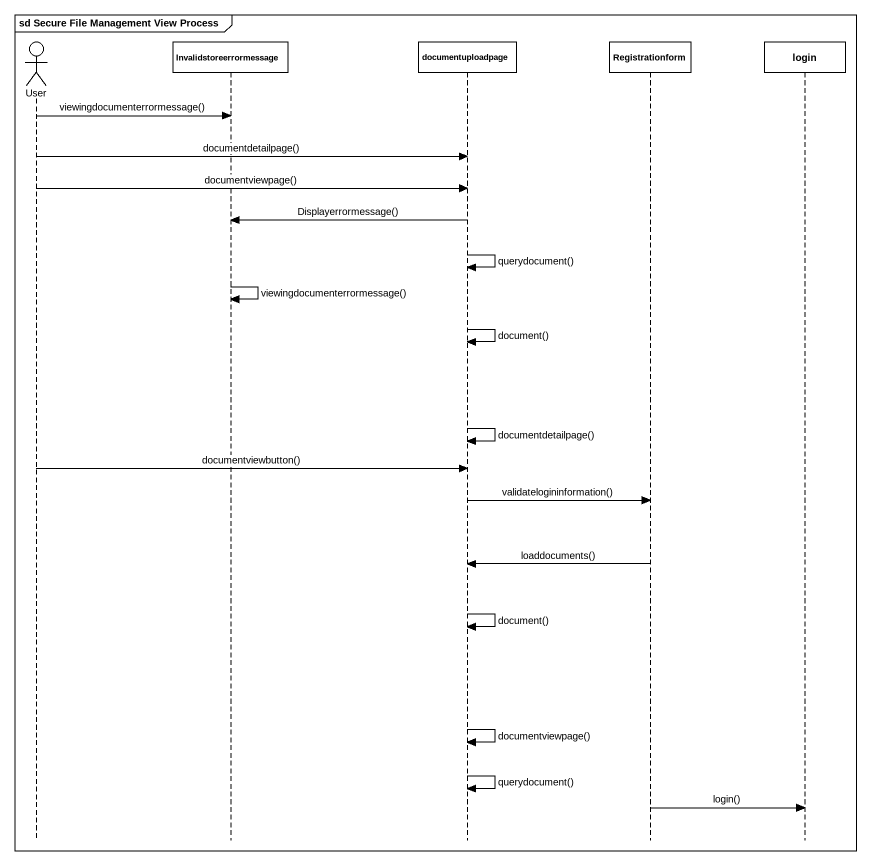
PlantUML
@startuml
mainframe sd Secure File Management View Process
hide footbox
actor User
participant Invalidstoreerrormessage
participant documentuploadpage
participant Registrationform
participant login

User -> Invalidstoreerrormessage : viewingdocumenterrormessage()
User -> documentuploadpage : documentdetailpage()
User -> documentuploadpage : documentviewpage()
documentuploadpage -> Invalidstoreerrormessage : Displayerrormessage()
documentuploadpage -> documentuploadpage : querydocument()
Invalidstoreerrormessage -> Invalidstoreerrormessage : viewingdocumenterrormessage()
documentuploadpage -> documentuploadpage : document()
documentuploadpage -> documentuploadpage : documentdetailpage()
User -> documentuploadpage : documentviewbutton()
documentuploadpage -> Registrationform : validatelogininformation()
Registrationform -> documentuploadpage : loaddocuments()
documentuploadpage -> documentuploadpage : document()
documentuploadpage -> documentuploadpage : documentviewpage()
documentuploadpage -> documentuploadpage : querydocument()
Registrationform -> login : login()
@enduml
